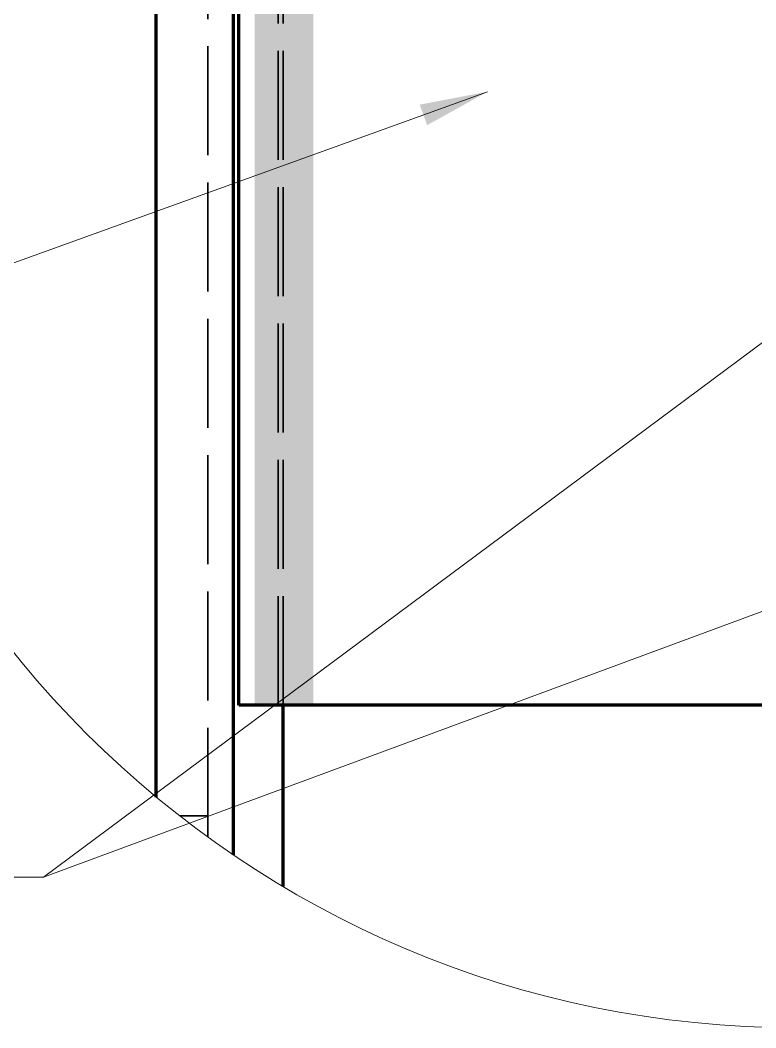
# Model space of a CAD drawing. Header units: millimetres. Extents: x 0 to 2382, y 0 to 420.
# Drawn here: x 1144.69 to 1171.66, y 203.67 to 240.62 of the extents above; entities that cross this region are included whole.
import ezdxf

# ---------------------------------------------------------------- set-up
doc = ezdxf.new("R2010")
doc.units = ezdxf.units.MM
doc.linetypes.add('IRAM-E-TRAZOS', pattern=[5, 4, -1])
for name, color, linetype, lineweight in [('01-VISIBLE', 7, 'CONTINUOUS', 70), ('02-OCULTA', 4, 'IRAM-E-TRAZOS', 35), ('05-RAYADO', 8, 'CONTINUOUS', 18), ('08-FINA', 5, 'CONTINUOUS', 18), ('12-SOLDADURA', 6, 'CONTINUOUS', 18)]:
    doc.layers.add(name, color=color, linetype=linetype, lineweight=lineweight)

msp = doc.modelspace()

# ---------------------------------------------------------------- hatches: boundary and pattern name
at = {"layer": '05-RAYADO'}
h = msp.add_hatch(color=7, dxfattribs=at)
h.dxf.hatch_style = 1
h.paths.add_polyline_path([(1155.436, 215.5), (1155.436, 265.5), (1153.286, 265.5), (1153.286, 215.5)])
at = {"layer": '08-FINA'}
h = msp.add_hatch(color=7, dxfattribs=at)
h.dxf.hatch_style = 1
h.paths.add_polyline_path([(1161.821, 238), (1159.333, 237.526), (1159.606, 236.774)])

# ---------------------------------------------------------------- linework, layer by layer
at = {"layer": '01-VISIBLE'}
for points in [[(1152.503, 210.012), (1152.503, 270.988)], [(1149.675, 212.132), (1149.675, 268.868)], [(1152.7, 215.5), (1152.7, 265.5)], [(1186.897, 215.5), (1152.7, 215.5)], [(1154.332, 208.848), (1154.332, 215.5)]]:
    msp.add_lwpolyline(points, dxfattribs=at)
at = {"layer": '02-OCULTA'}
for points in [[(1151.568, 210.667), (1151.568, 270.333)], [(1154.148, 215.5), (1154.148, 264.821)], [(1154.332, 215.5), (1154.332, 264.646)], [(1152.7, 215.5), (1152.861, 215.5), (1153.022, 215.5), (1153.183, 215.5), (1153.344, 215.5), (1153.505, 215.5), (1153.666, 215.5), (1153.827, 215.5), (1153.987, 215.5), (1154.148, 215.5)], [(1186.897, 215.5), (1154.148, 215.5)], [(1151.568, 211.438), (1150.539, 211.438)], [(1150.539, 211.438), (1150.622, 211.438), (1150.78, 211.438), (1150.937, 211.438), (1151.095, 211.438), (1151.253, 211.438), (1151.411, 211.438), (1151.568, 211.438)], [(1151.568, 210.667), (1151.568, 211.438)]]:
    msp.add_lwpolyline(points, dxfattribs=at)
at = {"layer": '08-FINA'}
msp.add_line((1161.821, 238), (1138.175, 229.45), dxfattribs=at)
msp.add_circle((1173.167, 240.5), 36.833, dxfattribs=at)
at = {"layer": '12-SOLDADURA'}
for q in [(1179.303, 234.32), (1179.303, 221.68), (1129.542, 209.192)]:
    msp.add_line((1145.542, 209.192), q, dxfattribs=at)

doc.saveas('drawing.dxf')
